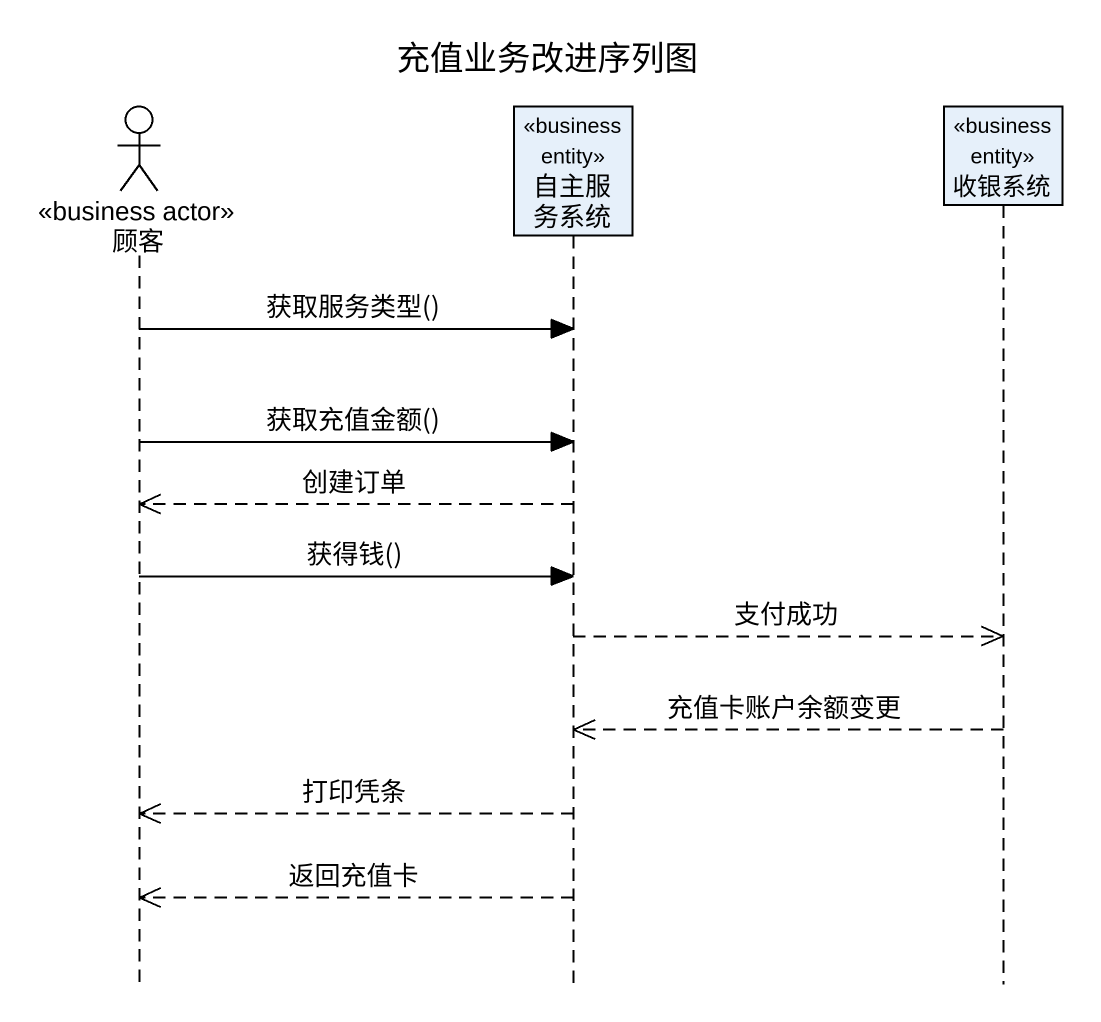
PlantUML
@startuml
title 充值业务改进序列图
hide footbox
actor 顾客 <<business actor>>
participant 自主服务系统 <<business entity>>
participant 收银系统 <<business entity>>

顾客 -> 自主服务系统 : 获取服务类型()
顾客 -> 自主服务系统 : 获取充值金额()
自主服务系统 -->> 顾客 : 创建订单
顾客 -> 自主服务系统 : 获得钱()
自主服务系统 -->> 收银系统 : 支付成功
收银系统 -->> 自主服务系统 : 充值卡账户余额变更
自主服务系统 -->> 顾客 : 打印凭条
自主服务系统 -->> 顾客 : 返回充值卡
@enduml
